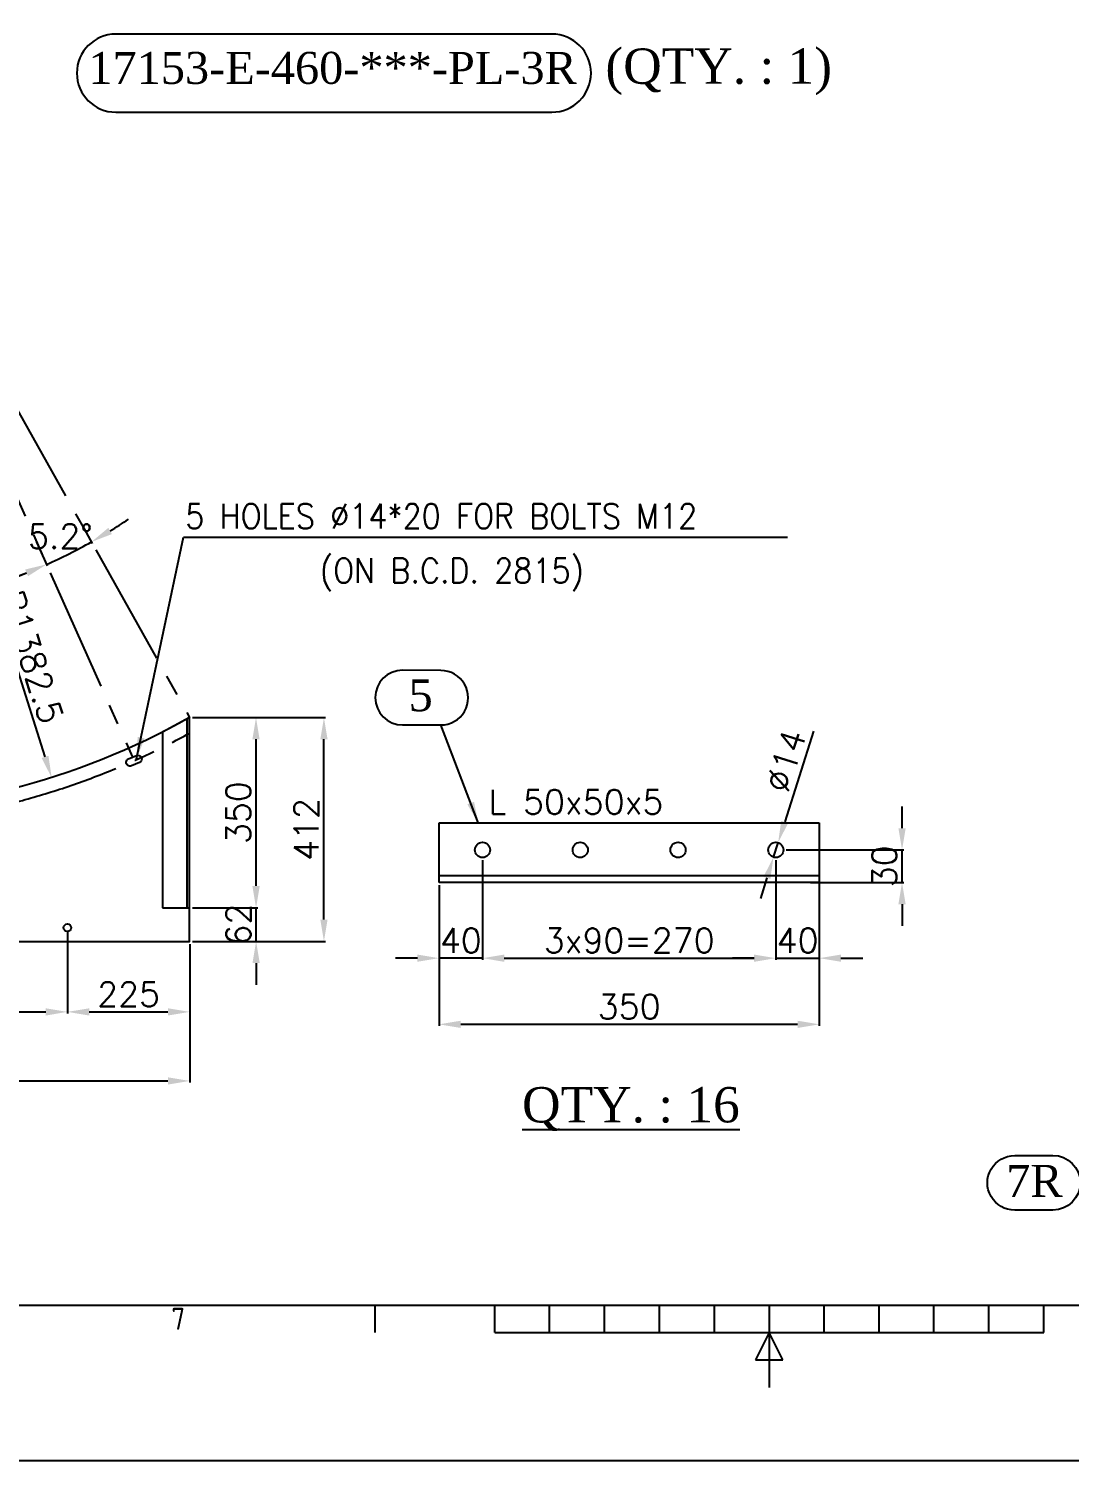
# Model space of a CAD drawing. Header units: inches. Extents: x 212980 to 238967, y -33384 to 2238.
# Drawn here: x 227703 to 229619, y -20732 to -18096 of the extents above; entities that cross this region are included whole.
import ezdxf
from ezdxf.enums import TextEntityAlignment as Align

# ---------------------------------------------------------------- set-up
doc = ezdxf.new("R2010")
doc.units = ezdxf.units.IN
doc.header["$LTSCALE"] = 15
doc.header["$MEASUREMENT"] = 0
doc.linetypes.add('CENTER', pattern=[50.8, 31.75, -6.35, 6.35, -6.35])
doc.linetypes.add('CENTER2', pattern=[28.575, 19.05, -3.175, 3.175, -3.175])
doc.layers.get('Defpoints').update_dxf_attribs({"lineweight": 0})
for name, color, linetype in [('2', 3, 'CENTER'), ('5', 8, 'Continuous'), ('CADRE', 5, 'Continuous'), ('TEXT', 1, 'Continuous')]:
    doc.layers.add(name, color=color, linetype=linetype)
doc.styles.add('ISO Proportional', font='isocp.shx')
doc.styles.add('ROMANS', font='ROMANS.shx')
doc.styles.add('style7', font='times.ttf', dxfattribs={"height": 24})
doc.dimstyles.new('11', dxfattribs={"dimtxt": 45, "dimasz": 40, "dimexe": 3, "dimexo": 5, "dimgap": 10, "dimtad": 1, "dimdec": 0, "dimdsep": 46, "dimtxsty": 'ROMANS', "dimcen": 2.5, "dimclrd": 6, "dimclre": 6, "dimclrt": 2, "dimadec": 0, "dimazin": 0, "dimtfac": 1, "dimtdec": 0, "dimtmove": 0, "dimatfit": 3, "dimfxl": 1, "dimarcsym": 0})

# ---------------------------------------------------------------- blocks, each defined once
blk = doc.blocks.new('KADR')
at = {"layer": 'CADRE', "color": 2}
for p, q in [((230560.4, -7198.2), (230560.4, -7100.9)), ((230983.4, -7198.2), (230983.4, -7100.9)), ((231177.9, -7198.2), (231177.9, -7100.9)), ((231372.4, -7198.2), (231372.4, -7100.9)), ((231566.8, -7198.2), (231566.8, -7100.9)), ((231761.3, -7198.2), (231761.3, -7100.9)), ((231955.8, -7100.9), (231955.8, -7198.2)), ((232150.3, -7198.2), (232150.3, -7100.9)), ((232344.7, -7198.2), (232344.7, -7100.9)), ((232539.2, -7198.2), (232539.2, -7100.9)), ((232733.7, -7198.2), (232733.7, -7100.9)), ((232928.2, -7198.2), (232928.2, -7100.9)), ((230983.4, -7198.2), (232928.2, -7198.2)), ((231955.8, -7198.2), (231907.2, -7295.4)), ((232004.4, -7295.4), (231955.8, -7198.2)), ((231955.8, -7198.2), (231955.8, -7392.6)), ((231907.2, -7295.4), (232004.4, -7295.4))]:
    blk.add_line(p, q, dxfattribs=at)
at = {"layer": 'CADRE', "color": 1}
blk.add_lwpolyline([(220145.5, -7651), (243248.6, -7651), (243248.6, 8686.2), (220145.5, 8686.2)], close=True, dxfattribs=at)
at = {"layer": 'CADRE'}
blk.add_lwpolyline([(220695.6, -7100.9), (242698.5, -7100.9), (242698.5, 8136.1), (220695.6, 8136.1)], close=True, dxfattribs=at)
at = {"layer": 'CADRE', "color": 2, "style": 'ISO Proportional'}
blk.add_text('7', height=77.8, dxfattribs=at).set_placement((229862.7, -7149.5), align=Align.MIDDLE)
blk = doc.blocks.new('*D56')
at = {"color": 6, "linetype": 'Continuous', "lineweight": -2, "ltscale": 15, "transparency": 16777216}
for p, q in [((228538.7, -19627), (228538.7, -19810.3)), ((228458.7, -19673), (228458.7, -19810.3)), ((228418.7, -19807.3), (228378.7, -19807.3)), ((228538.7, -19807.3), (228458.7, -19807.3)), ((228578.7, -19807.3), (228618.7, -19807.3))]:
    blk.add_line(p, q, dxfattribs=at)
at = {"color": 6, "linetype": 'Continuous', "ltscale": 15, "transparency": 16777216}
for points in [[(228418.7, -19800.7), (228418.7, -19814), (228458.7, -19807.3)], [(228578.7, -19800.7), (228578.7, -19814), (228538.7, -19807.3)]]:
    blk.add_solid(points, dxfattribs=at)
at = {"layer": 'Defpoints', "color": 0, "linetype": 'Continuous', "ltscale": 15, "transparency": 16777216}
for p in [(228538.7, -19622), (228458.7, -19668), (228458.7, -19807.3)]:
    blk.add_point(p, dxfattribs=at)
at = {"color": 2, "linetype": 'Continuous', "ltscale": 15, "transparency": 16777216, "insert": (228498.7, -19774.8), "char_height": 45, "attachment_point": 5, "style": 'ROMANS'}
blk.add_mtext('40', dxfattribs=at)
blk = doc.blocks.new('*D57')
at = {"color": 6, "linetype": 'Continuous', "lineweight": -2, "ltscale": 15, "transparency": 16777216}
for p, q in [((229078.7, -19627), (229078.7, -19810.3)), ((228538.7, -19711.8), (228538.7, -19810.3)), ((228578.7, -19807.3), (229038.7, -19807.3))]:
    blk.add_line(p, q, dxfattribs=at)
at = {"color": 6, "linetype": 'Continuous', "ltscale": 15, "transparency": 16777216}
for points in [[(228578.7, -19800.7), (228578.7, -19814), (228538.7, -19807.3)], [(229038.7, -19800.7), (229038.7, -19814), (229078.7, -19807.3)]]:
    blk.add_solid(points, dxfattribs=at)
at = {"layer": 'Defpoints', "color": 0, "linetype": 'Continuous', "ltscale": 15, "transparency": 16777216}
for p in [(229078.7, -19622), (228538.7, -19706.8), (229078.7, -19807.3)]:
    blk.add_point(p, dxfattribs=at)
at = {"color": 2, "linetype": 'Continuous', "ltscale": 15, "transparency": 16777216, "insert": (228808.7, -19774.8), "char_height": 45, "attachment_point": 5, "style": 'ROMANS'}
blk.add_mtext('3x90=270', dxfattribs=at)
blk = doc.blocks.new('*D58')
at = {"color": 6, "linetype": 'Continuous', "lineweight": -2, "ltscale": 15, "transparency": 16777216}
for p, q in [((229078.7, -19627), (229078.7, -19810.3)), ((229158.7, -19673), (229158.7, -19810.3)), ((229038.7, -19807.3), (228998.7, -19807.3)), ((229078.7, -19807.3), (229158.7, -19807.3)), ((229198.7, -19807.3), (229238.7, -19807.3))]:
    blk.add_line(p, q, dxfattribs=at)
at = {"color": 6, "linetype": 'Continuous', "ltscale": 15, "transparency": 16777216}
for points in [[(229038.7, -19800.7), (229038.7, -19814), (229078.7, -19807.3)], [(229198.7, -19800.7), (229198.7, -19814), (229158.7, -19807.3)]]:
    blk.add_solid(points, dxfattribs=at)
at = {"layer": 'Defpoints', "color": 0, "linetype": 'Continuous', "ltscale": 15, "transparency": 16777216}
for p in [(229078.7, -19622), (229158.7, -19668), (229158.7, -19807.3)]:
    blk.add_point(p, dxfattribs=at)
at = {"color": 2, "linetype": 'Continuous', "ltscale": 15, "transparency": 16777216, "insert": (229118.7, -19774.8), "char_height": 45, "attachment_point": 5, "style": 'ROMANS'}
blk.add_mtext('40', dxfattribs=at)
blk = doc.blocks.new('*D59')
at = {"color": 6, "linetype": 'Continuous', "lineweight": -2, "ltscale": 15, "transparency": 16777216}
for p, q in [((229311.1, -19568), (229311.1, -19528)), ((229097.7, -19608), (229314.1, -19608)), ((229311.1, -19668), (229311.1, -19608)), ((229142.4, -19668), (229314.1, -19668)), ((229311.1, -19708), (229311.1, -19748))]:
    blk.add_line(p, q, dxfattribs=at)
at = {"color": 6, "linetype": 'Continuous', "ltscale": 15, "transparency": 16777216}
for points in [[(229304.4, -19568), (229317.8, -19568), (229311.1, -19608)], [(229304.4, -19708), (229317.8, -19708), (229311.1, -19668)]]:
    blk.add_solid(points, dxfattribs=at)
at = {"layer": 'Defpoints', "color": 0, "linetype": 'Continuous', "ltscale": 15, "transparency": 16777216}
for p in [(229092.7, -19608), (229311.1, -19608), (229137.4, -19668)]:
    blk.add_point(p, dxfattribs=at)
at = {"color": 2, "linetype": 'Continuous', "ltscale": 15, "transparency": 16777216, "insert": (229278.6, -19638), "char_height": 45, "attachment_point": 5, "rotation": 90, "style": 'ROMANS'}
blk.add_mtext('30', dxfattribs=at)
blk = doc.blocks.new('*D60')
at = {"color": 6, "linetype": 'Continuous', "lineweight": -2, "ltscale": 15, "transparency": 16777216}
for p, q in [((229158.7, -19661), (229158.7, -19932.1)), ((228458.7, -19673), (228458.7, -19932.1)), ((228498.7, -19929.1), (229118.7, -19929.1))]:
    blk.add_line(p, q, dxfattribs=at)
at = {"color": 6, "linetype": 'Continuous', "ltscale": 15, "transparency": 16777216}
for points in [[(228498.7, -19922.5), (228498.7, -19935.8), (228458.7, -19929.1)], [(229118.7, -19922.5), (229118.7, -19935.8), (229158.7, -19929.1)]]:
    blk.add_solid(points, dxfattribs=at)
at = {"layer": 'Defpoints', "color": 0, "linetype": 'Continuous', "ltscale": 15, "transparency": 16777216}
for p in [(229158.7, -19656), (228458.7, -19668), (229158.7, -19929.1)]:
    blk.add_point(p, dxfattribs=at)
at = {"color": 2, "linetype": 'Continuous', "ltscale": 15, "transparency": 16777216, "insert": (228808.7, -19896.6), "char_height": 45, "attachment_point": 5, "style": 'ROMANS'}
blk.add_mtext('350', dxfattribs=at)
blk = doc.blocks.new('*D61')
at = {"color": 6, "lineweight": -2, "ltscale": 200, "transparency": 16777216}
for p, q in [((229148.3, -19389.1), (229095, -19556.6)), ((229074.4, -19621.4), (229082.9, -19594.7)), ((229062.3, -19659.5), (229050.2, -19697.6))]:
    blk.add_line(p, q, dxfattribs=at)
at = {"color": 6, "ltscale": 200, "transparency": 16777216}
for points in [[(229088.7, -19554.5), (229101.4, -19558.6), (229082.9, -19594.7)], [(229055.9, -19657.5), (229068.7, -19661.5), (229074.4, -19621.4)]]:
    blk.add_solid(points, dxfattribs=at)
at = {"layer": 'Defpoints', "color": 0, "ltscale": 200, "transparency": 16777216}
for p in [(229082.9, -19594.7), (229074.4, -19621.4)]:
    blk.add_point(p, dxfattribs=at)
at = {"color": 2, "ltscale": 200, "transparency": 16777216, "insert": (229096.8, -19443.9), "char_height": 45, "attachment_point": 5, "rotation": 72.3573, "style": 'ROMANS'}
blk.add_mtext('∅14', dxfattribs=at)
blk = doc.blocks.new('*D409')
at = {"color": 6, "lineweight": -2, "ltscale": 200, "transparency": 16777216}
for p, q in [((228004.5, -19364.4), (228249.7, -19364.4)), ((228246.7, -19736.4), (228246.7, -19404.4)), ((228004.5, -19776.4), (228249.7, -19776.4))]:
    blk.add_line(p, q, dxfattribs=at)
at = {"color": 6, "ltscale": 200, "transparency": 16777216}
for points in [[(228240, -19404.4), (228253.4, -19404.4), (228246.7, -19364.4)], [(228240, -19736.4), (228253.4, -19736.4), (228246.7, -19776.4)]]:
    blk.add_solid(points, dxfattribs=at)
at = {"layer": 'Defpoints', "color": 0, "ltscale": 200, "transparency": 16777216}
for p in [(227999.5, -19364.4), (228246.7, -19364.4), (227999.5, -19776.4)]:
    blk.add_point(p, dxfattribs=at)
at = {"color": 2, "ltscale": 200, "transparency": 16777216, "insert": (228214.2, -19570.4), "char_height": 45, "attachment_point": 5, "rotation": 90, "style": 'ROMANS'}
blk.add_mtext('412', dxfattribs=at)
blk = doc.blocks.new('*D410')
at = {"color": 6, "lineweight": -2, "ltscale": 200, "transparency": 16777216}
for p, q in [((228121.8, -19674.4), (228121.8, -19634.4)), ((228004.5, -19714.4), (228124.8, -19714.4)), ((228121.8, -19776.4), (228121.8, -19714.4)), ((228093, -19776.4), (228124.8, -19776.4)), ((228121.8, -19816.4), (228121.8, -19856.4))]:
    blk.add_line(p, q, dxfattribs=at)
at = {"color": 6, "ltscale": 200, "transparency": 16777216}
for points in [[(228115.1, -19674.4), (228128.5, -19674.4), (228121.8, -19714.4)], [(228115.1, -19816.4), (228128.5, -19816.4), (228121.8, -19776.4)]]:
    blk.add_solid(points, dxfattribs=at)
at = {"layer": 'Defpoints', "color": 0, "ltscale": 200, "transparency": 16777216}
for p in [(227999.5, -19714.4), (228121.8, -19714.4), (228088, -19776.4)]:
    blk.add_point(p, dxfattribs=at)
at = {"color": 2, "ltscale": 200, "transparency": 16777216, "insert": (228089.3, -19745.4), "char_height": 45, "attachment_point": 5, "rotation": 90, "style": 'ROMANS'}
blk.add_mtext('62', dxfattribs=at)
blk = doc.blocks.new('*D408')
at = {"color": 6, "lineweight": -2, "ltscale": 200, "transparency": 16777216}
for p, q in [((228024.7, -19364.4), (228124.6, -19364.4)), ((228121.6, -19674.4), (228121.6, -19404.4)), ((228096.7, -19714.4), (228124.6, -19714.4))]:
    blk.add_line(p, q, dxfattribs=at)
at = {"color": 6, "ltscale": 200, "transparency": 16777216}
for points in [[(228114.9, -19404.4), (228128.2, -19404.4), (228121.6, -19364.4)], [(228114.9, -19674.4), (228128.2, -19674.4), (228121.6, -19714.4)]]:
    blk.add_solid(points, dxfattribs=at)
at = {"layer": 'Defpoints', "color": 0, "ltscale": 200, "transparency": 16777216}
for p in [(228019.7, -19364.4), (228121.6, -19364.4), (228091.7, -19714.4)]:
    blk.add_point(p, dxfattribs=at)
at = {"color": 2, "ltscale": 200, "transparency": 16777216, "insert": (228089.1, -19539.4), "char_height": 45, "attachment_point": 5, "rotation": 90, "style": 'ROMANS'}
blk.add_mtext('350', dxfattribs=at)
blk = doc.blocks.new('*D411')
at = {"color": 6, "lineweight": -2, "ltscale": 200, "transparency": 16777216}
for p, q in [((226649.5, -19781.4), (226649.5, -20036.3)), ((227999.5, -19781.4), (227999.5, -20036.3)), ((226689.5, -20033.3), (227959.5, -20033.3))]:
    blk.add_line(p, q, dxfattribs=at)
at = {"color": 6, "ltscale": 200, "transparency": 16777216}
for points in [[(226689.5, -20026.7), (226689.5, -20040), (226649.5, -20033.3)], [(227959.5, -20026.7), (227959.5, -20040), (227999.5, -20033.3)]]:
    blk.add_solid(points, dxfattribs=at)
at = {"layer": 'Defpoints', "color": 0, "ltscale": 200, "transparency": 16777216}
for p in [(226649.5, -19776.4), (227999.5, -19776.4), (227999.5, -20033.3)]:
    blk.add_point(p, dxfattribs=at)
at = {"color": 2, "ltscale": 200, "transparency": 16777216, "insert": (227324.5, -20000.8), "char_height": 45, "attachment_point": 5, "style": 'ROMANS'}
blk.add_mtext('1350', dxfattribs=at)
blk = doc.blocks.new('*D413')
at = {"color": 6, "lineweight": -2, "ltscale": 200, "transparency": 16777216}
for p, q in [((226874.5, -19756.4), (226874.5, -19909.2)), ((227774.5, -19756.4), (227774.5, -19909.2)), ((226914.5, -19906.2), (227734.5, -19906.2))]:
    blk.add_line(p, q, dxfattribs=at)
at = {"color": 6, "ltscale": 200, "transparency": 16777216}
for points in [[(226914.5, -19899.6), (226914.5, -19912.9), (226874.5, -19906.2)], [(227734.5, -19899.6), (227734.5, -19912.9), (227774.5, -19906.2)]]:
    blk.add_solid(points, dxfattribs=at)
at = {"layer": 'Defpoints', "color": 0, "ltscale": 200, "transparency": 16777216}
for p in [(226874.5, -19751.4), (227774.5, -19751.4), (227774.5, -19906.2)]:
    blk.add_point(p, dxfattribs=at)
at = {"color": 2, "ltscale": 200, "transparency": 16777216, "insert": (227324.5, -19873.7), "char_height": 45, "attachment_point": 5, "style": 'ROMANS'}
blk.add_mtext('3x300=900', dxfattribs=at)
blk = doc.blocks.new('*D414')
at = {"color": 6, "lineweight": -2, "ltscale": 200, "transparency": 16777216}
for p, q in [((227774.5, -19756.4), (227774.5, -19909.2)), ((227999.5, -19804.9), (227999.5, -19909.2)), ((227814.5, -19906.2), (227959.5, -19906.2))]:
    blk.add_line(p, q, dxfattribs=at)
at = {"color": 6, "ltscale": 200, "transparency": 16777216}
for points in [[(227814.5, -19899.6), (227814.5, -19912.9), (227774.5, -19906.2)], [(227959.5, -19899.6), (227959.5, -19912.9), (227999.5, -19906.2)]]:
    blk.add_solid(points, dxfattribs=at)
at = {"layer": 'Defpoints', "color": 0, "ltscale": 200, "transparency": 16777216}
for p in [(227774.5, -19751.4), (227999.5, -19799.9), (227999.5, -19906.2)]:
    blk.add_point(p, dxfattribs=at)
at = {"color": 2, "ltscale": 200, "transparency": 16777216, "insert": (227887, -19873.7), "char_height": 45, "attachment_point": 5, "style": 'ROMANS'}
blk.add_mtext('225', dxfattribs=at)
blk = doc.blocks.new('*D429')
at = {"color": 6, "lineweight": -2, "ltscale": 200, "transparency": 16777216}
for p, q in [((227717.7, -19041.1), (227737.3, -19085.1)), ((226756.9, -19432.7), (226914.1, -19079.6))]:
    blk.add_line(p, q, dxfattribs=at)
blk.add_arc((227324.5, -18157.9), 1011.9, 248.2649, 291.7351, dxfattribs=at)
at = {"color": 6, "ltscale": 200, "transparency": 16777216}
for points in [[(226947.1, -19104), (226952.3, -19091.7), (226912.9, -19082.3)], [(227696.6, -19091.7), (227701.8, -19104), (227736.1, -19082.3)]]:
    blk.add_solid(points, dxfattribs=at)
at = {"layer": 'Defpoints', "color": 0, "ltscale": 200, "transparency": 16777216}
for p in [(227324.5, -18157.9), (227715.7, -19036.5), (227183.6, -19160), (226754.8, -19437.3)]:
    blk.add_point(p, dxfattribs=at)
at = {"color": 2, "ltscale": 200, "transparency": 16777216, "insert": (227324.5, -19137.3), "char_height": 45, "attachment_point": 5, "style": 'ROMANS'}
blk.add_mtext('4x12%%D=48°', dxfattribs=at)
blk = doc.blocks.new('*D430')
at = {"color": 6, "lineweight": -2, "ltscale": 200, "transparency": 16777216}
for p, q in [((227805, -19016.8), (227820, -19043.6)), ((227717.7, -19041.1), (227737.3, -19085.1))]:
    blk.add_line(p, q, dxfattribs=at)
for start, end in [(301.4903, 303.7552), (294, 299.2254), (289.4701, 291.7351)]:
    blk.add_arc((227324.5, -18157.9), 1011.9, start, end, dxfattribs=at)
at = {"color": 6, "ltscale": 200, "transparency": 16777216}
for points in [[(227856.4, -19026.5), (227849.7, -19015), (227818.5, -19041)], [(227696.6, -19091.7), (227701.8, -19104), (227736.1, -19082.3)]]:
    blk.add_solid(points, dxfattribs=at)
at = {"layer": 'Defpoints', "color": 0, "ltscale": 200, "transparency": 16777216}
for p in [(227324.5, -18157.9), (227802.5, -19012.4), (227715.7, -19036.5), (227791.5, -19055.6)]:
    blk.add_point(p, dxfattribs=at)
at = {"color": 2, "ltscale": 200, "transparency": 16777216, "insert": (227761.5, -19030.6), "char_height": 45, "attachment_point": 5, "style": 'ROMANS'}
blk.add_mtext('5.2°', dxfattribs=at)
blk = doc.blocks.new('*D431')
at = {"color": 6, "lineweight": -2, "ltscale": 200, "transparency": 16777216}
blk.add_arc((227324.5, -18157.9), 629.5, 244.4162, 295.5838, dxfattribs=at)
at = {"color": 6, "ltscale": 200, "transparency": 16777216}
for points in [[(227049.6, -18731.5), (227055.7, -18719.7), (227017.1, -18707.2)], [(227593.2, -18719.7), (227599.4, -18731.5), (227631.8, -18707.2)]]:
    blk.add_solid(points, dxfattribs=at)
at = {"layer": 'Defpoints', "color": 0, "ltscale": 200, "transparency": 16777216}
for p in [(227324.5, -18157.9), (227324.5, -18157.9), (227218, -18778.3), (226649.5, -19364.4), (227999.5, -19364.4)]:
    blk.add_point(p, dxfattribs=at)
at = {"color": 2, "ltscale": 200, "transparency": 16777216, "insert": (227324.5, -18754.8), "char_height": 45, "attachment_point": 5, "style": 'ROMANS'}
blk.add_mtext('58.5°', dxfattribs=at)
blk = doc.blocks.new('*D432')
at = {"color": 6, "lineweight": -2, "ltscale": 200, "transparency": 16777216}
blk.add_line((227634, -19126.4), (227733.1, -19436.7), dxfattribs=at)
at = {"color": 6, "ltscale": 200, "transparency": 16777216}
blk.add_solid([(227739.5, -19434.6), (227726.8, -19438.7), (227745.3, -19474.8)], dxfattribs=at)
at = {"layer": 'Defpoints', "color": 0, "ltscale": 200, "transparency": 16777216}
for p in [(227324.5, -18157.9), (227745.3, -19474.8)]:
    blk.add_point(p, dxfattribs=at)
at = {"color": 2, "ltscale": 200, "transparency": 16777216, "insert": (227708.4, -19252.6), "char_height": 45, "attachment_point": 5, "rotation": 287.7229, "style": 'ROMANS'}
blk.add_mtext('R1382.5', dxfattribs=at)

msp = doc.modelspace()

# ---------------------------------------------------------------- linework, layer by layer
at = {"color": 3, "linetype": 'CENTER2', "ltscale": 0.8}
for q in [(227999.46, -19364.39), (227894.1, -19437.3)]:
    msp.add_line((227324.46, -18157.88), q, dxfattribs=at)
at = {"color": 7, "ltscale": 200}
for p, q in [((227999.46, -19364.39), (227949.46, -19391.04)), ((227994.46, -19366.95), (227994.46, -19714.39)), ((227949.46, -19391.04), (227949.46, -19714.39)), ((227949.46, -19714.39), (227999.46, -19714.39))]:
    msp.add_line(p, q, dxfattribs=at)
at = {"color": 7, "linetype": 'Continuous', "ltscale": 15}
for p, q in [((228458.67, -19558.02), (229158.67, -19558.02)), ((228458.67, -19668.02), (228458.67, -19558.02)), ((229158.67, -19558.02), (229158.67, -19668.02)), ((229158.67, -19656.02), (228458.67, -19656.02)), ((229158.67, -19668.02), (228458.67, -19668.02))]:
    msp.add_line(p, q, dxfattribs=at)
at = {"color": 4}
msp.add_lwpolyline([(227999.46, -19364.39, -0.2607168), (226649.46, -19364.39), (226649.46, -19776.38), (227999.46, -19776.38), (227999.46, -19364.39)], format="xyb", dxfattribs=at)
msp.add_lwpolyline([(227892.49, -19453.34, -1), (227886.79, -19440.55), (227901.41, -19434.04, -1), (227907.1, -19446.83)], format="xyb", close=True)
at = {"color": 7, "linetype": 'Continuous', "ltscale": 15}
for centre in [(228538.67, -19608.02), (228718.67, -19608.02), (228898.67, -19608.02), (229078.67, -19608.02)]:
    msp.add_circle(centre, 14, dxfattribs=at)
at = {"color": 7, "ltscale": 200}
msp.add_circle((227774.46, -19751.38), 7, dxfattribs=at)
at = {"color": 3, "linetype": 'CENTER2', "ltscale": 0.8}
msp.add_arc((227324.46, -18157.88), 1407.5, 241.34244, 298.65756, dxfattribs=at)
at = {"layer": '2', "color": 8, "linetype": 'ByBlock'}
for points in [[(228461.98, -19277.73), (228391.51, -19277.17, 1), (228391.51, -19377.87), (228461.98, -19377.87, 1.0056195), (228461.98, -19277.73)], [(229518.53, -20170.9), (229589, -20170.34, -1), (229589, -20271.04), (229518.53, -20271.04, -1.0056195), (229518.53, -20170.9)]]:
    msp.add_lwpolyline(points, format="xyb", dxfattribs=at)
at = {"layer": '5', "color": 6}
msp.add_lwpolyline([(227863.52, -18249.67), (228666.55, -18249.67, 1), (228666.55, -18105.95), (227863.52, -18105.95, 1)], format="xyb", close=True, dxfattribs=at)

# ---------------------------------------------------------------- block references
at = {"color": 11, "xscale": 0.5198400000000001, "yscale": 0.5198400000000001, "zscale": 0.5198400000000001}
msp.add_blockref('KADR', (108486.73, -16754.63), dxfattribs=at)

# ---------------------------------------------------------------- texts
at = {"color": 2, "lineweight": 0, "style": 'ROMANS', "width": 0.9}
for s, p in [('5 HOLES %%C14*20 FOR BOLTS M12', (227991.46, -19016.25)), ('(ON B.C.D. 2815) ', (228239.17, -19116.36))]:
    msp.add_text(s, height=45.5, dxfattribs=at).set_placement(p)
at = {"layer": '5', "color": 2, "style": 'style7'}
for s, height, p in [('(QTY. : 1)', 65, (228973.61, -18164.86)), ('17153-E-460-***-PL-3R', 58.905, (228262.6, -18168.2)), ('5', 58.91, (228424.81, -19323.13)), ('7R', 58.905, (229554.84, -20217.36))]:
    msp.add_text(s, height=height, dxfattribs=at).set_placement(p, align=Align.MIDDLE_CENTER)
msp.add_text('%%UQTY. : 16', height=65, dxfattribs=at).set_placement((228611.47, -20109.65))
at = {"layer": 'TEXT', "color": 2, "style": 'ROMANS'}
msp.add_text('L 50x50x5', height=45, dxfattribs=at).set_placement((228549.74, -19542.16))

# ---------------------------------------------------------------- dimensions: what is measured, and where the dimension line sits
at = {"color": 7, "ltscale": 200}
dim = msp.add_angular_dim_2l(base=(227217.95, -18778.26), line1=((226649.46, -19364.39), (227324.46, -18157.88)), line2=((227324.46, -18157.88), (227999.46, -19364.39)), dimstyle='11', override={"dimadec": 1}, dxfattribs=at)
dim.commit()
dim.dimension.update_dxf_attribs({"geometry": '*D431', "text_midpoint": (227324.46, -18754.84)})
dim = msp.add_angular_dim_3p(base=(227183.63, -19159.97), center=(227324.46, -18157.88), p1=(227715.67, -19036.53), p2=(226754.83, -19437.3), text='4x12%%D=<>', dimstyle='11', override={"dimtmove": 1}, dxfattribs=at)
dim.commit()
dim.dimension.update_dxf_attribs({"geometry": '*D429', "text_midpoint": (227324.46, -19137.32)})
dim = msp.add_angular_dim_3p(base=(227791.47, -19055.62), center=(227324.46, -18157.88), p1=(227802.54, -19012.41), p2=(227715.67, -19036.53), dimstyle='11', override={"dimadec": 1, "dimtmove": 1}, dxfattribs=at)
dim.commit()
dim.dimension.update_dxf_attribs({"geometry": '*D430', "text_midpoint": (227761.5, -19030.64), "dimtype": 165})
dim = msp.add_radius_dim(center=(227324.46, -18157.88), mpoint=(227745.32, -19474.76), dimstyle='11', override={"dimdec": 1}, dxfattribs=at)
dim.commit()
dim.dimension.update_dxf_attribs({"geometry": '*D432', "text_midpoint": (227677.48, -19262.48), "dimtype": 164})
for base, p1, p2, picture, middle in [((228246.69, -19364.39), (227999.46, -19776.38), (227999.46, -19364.39), '*D409', (228214.19, -19570.39)), ((228121.57, -19364.39), (228091.68, -19714.39), (228019.75, -19364.39), '*D408', (228089.07, -19539.39))]:
    dim = msp.add_linear_dim(base=base, p1=p1, p2=p2, angle=90, dimstyle='11', dxfattribs=at)
    dim.commit()
    dim.dimension.update_dxf_attribs({"geometry": picture, "text_midpoint": middle})
at = {"color": 11, "ltscale": 200}
dim = msp.add_diameter_dim_2p(p1=(229074.43, -19621.36), p2=(229082.91, -19594.68), dimstyle='11', override={"dimlfac": 0.5}, dxfattribs=at)
dim.commit()
dim.dimension.update_dxf_attribs({"geometry": '*D61', "text_midpoint": (229096.75, -19443.92)})
at = {"color": 7, "linetype": 'Continuous', "ltscale": 15}
dim = msp.add_linear_dim(base=(229311.09, -19608.02), p1=(229137.42, -19668.02), p2=(229092.67, -19608.02), angle=90, dimstyle='11', override={"dimlfac": 0.5}, dxfattribs=at)
dim.commit()
dim.dimension.update_dxf_attribs({"geometry": '*D59', "text_midpoint": (229311.09, -19638.02), "dimtype": 160})
at = {"color": 7, "ltscale": 200}
dim = msp.add_linear_dim(base=(228121.79, -19714.39), p1=(228088.01, -19776.38), p2=(227999.46, -19714.39), angle=90, dimstyle='11', dxfattribs=at)
dim.commit()
dim.dimension.update_dxf_attribs({"geometry": '*D410', "text_midpoint": (228121.79, -19745.39), "dimtype": 160})
at = {"color": 7, "linetype": 'Continuous', "ltscale": 15}
for base, p1, p2, picture, middle in [((228458.67, -19807.33), (228538.67, -19622.02), (228458.67, -19668.02), '*D56', (228498.67, -19807.33)), ((229158.67, -19807.33), (229078.67, -19622.02), (229158.67, -19668.02), '*D58', (229118.67, -19807.33))]:
    dim = msp.add_linear_dim(base=base, p1=p1, p2=p2, dimstyle='11', override={"dimlfac": 0.5}, dxfattribs=at)
    dim.commit()
    dim.dimension.update_dxf_attribs({"geometry": picture, "text_midpoint": middle, "dimtype": 160})
dim = msp.add_linear_dim(base=(229078.67, -19807.33), p1=(228538.67, -19706.78), p2=(229078.67, -19622.02), text='3x90=<>', dimstyle='11', override={"dimlfac": 0.5}, dxfattribs=at)
dim.commit()
dim.dimension.update_dxf_attribs({"geometry": '*D57', "text_midpoint": (228808.67, -19774.83)})
dim = msp.add_linear_dim(base=(229158.67, -19929.13), p1=(228458.67, -19668.02), p2=(229158.67, -19656.02), dimstyle='11', override={"dimlfac": 0.5}, dxfattribs=at)
dim.commit()
dim.dimension.update_dxf_attribs({"geometry": '*D60', "text_midpoint": (228808.67, -19896.63)})
at = {"color": 7, "ltscale": 200}
dim = msp.add_linear_dim(base=(227774.46, -19906.23), p1=(226874.46, -19751.38), p2=(227774.46, -19751.38), text='3x300=<>', dimstyle='11', override={"dimtmove": 1}, dxfattribs=at)
dim.commit()
dim.dimension.update_dxf_attribs({"geometry": '*D413', "text_midpoint": (227324.46, -19873.73)})
dim = msp.add_linear_dim(base=(227999.46, -19906.23), p1=(227774.46, -19751.38), p2=(227999.46, -19799.94), dimstyle='11', override={"dimtmove": 1}, dxfattribs=at)
dim.commit()
dim.dimension.update_dxf_attribs({"geometry": '*D414', "text_midpoint": (227886.96, -19873.73)})
dim = msp.add_linear_dim(base=(227999.46, -20033.33), p1=(226649.46, -19776.38), p2=(227999.46, -19776.38), dimstyle='11', dxfattribs=at)
dim.commit()
dim.dimension.update_dxf_attribs({"geometry": '*D411', "text_midpoint": (227324.46, -20000.83)})

# ---------------------------------------------------------------- leaders
at = {"ltscale": 200}
msp.add_leader([(227901.8, -19440.42), (227988.16, -19032.02), (229100.34, -19032.02)], dimstyle='11', override={"dimadec": 1}, dxfattribs=at)
at = {"lineweight": 0}
msp.add_leader([(228531.2, -19559.16), (228461.98, -19377.87)], dimstyle='11', dxfattribs=at)

doc.saveas('drawing.dxf')
